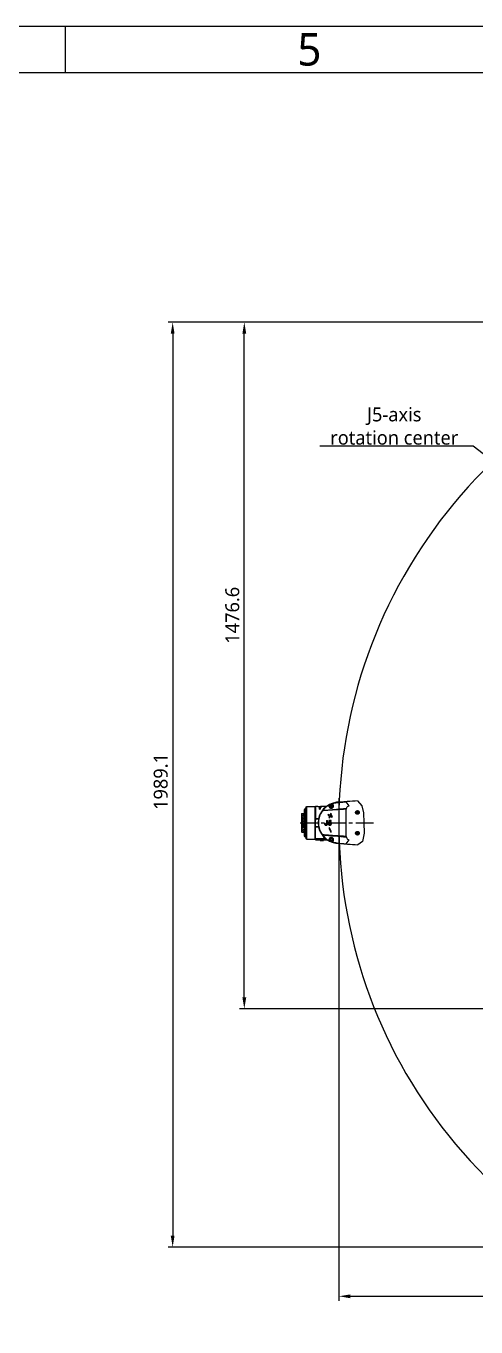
# Model space of a CAD drawing. Header units: millimetres. Extents: x 5828 to 6704, y 123 to 421.
# Drawn here: x 6489.5 to 6537.8, y 280.7 to 420.6 of the extents above; entities that cross this region are included whole.
import ezdxf
from ezdxf import colors
from ezdxf.entities.mleader import LeaderData, LeaderLine
from ezdxf.enums import TextEntityAlignment as Align
from ezdxf.math import Vec2, Vec3

# ---------------------------------------------------------------- set-up
doc = ezdxf.new("R2010")
doc.units = ezdxf.units.MM
doc.linetypes.add('CENTER', pattern=[0.6, 0.375, -0.075, 0.075, -0.075])
for name, color, linetype in [('中心线', 7, 'Continuous'), ('外形图', 7, 'Continuous'), ('多重引线', 7, 'Continuous'), ('尺寸标注', 7, 'Continuous'), ('模板', 7, 'Continuous'), ('运动范围', 7, 'Continuous')]:
    doc.layers.add(name, color=color, linetype=linetype)
doc.styles.add('微软雅黑', font='msyh.ttc', dxfattribs={"height": 1.5})
doc.dimstyles.new('尺寸标注_1_20比例', dxfattribs={"dimtxt": 1.5, "dimasz": 1.25, "dimexe": 0.5, "dimexo": 0.4, "dimgap": 0.5, "dimtad": 1, "dimdec": 1, "dimlfac": 20, "dimdsep": 46, "dimtxsty": '微软雅黑', "dimcen": 0.09, "dimadec": 0, "dimazin": 0, "dimtp": 0.01, "dimtm": 0.01, "dimtfac": 1, "dimtdec": 1, "dimtofl": 0, "dimtmove": 0, "dimatfit": 3, "dimfxl": 1, "dimtolj": 1, "dimarcsym": 0})

# ---------------------------------------------------------------- blocks, each defined once
blk = doc.blocks.new('图纸页')
at = {"layer": '模板', "color": 2}
blk.add_line((6493.66, 420.62), (6493.66, 415.62), dxfattribs=at)
for points in [[(6283.66, 123.62), (6283.66, 420.62), (6703.66, 420.62), (6703.66, 123.62)], [(6308.66, 128.62), (6308.66, 415.62), (6698.66, 415.62), (6698.66, 128.62)]]:
    blk.add_lwpolyline(points, close=True, dxfattribs=at)
at = {"layer": '模板', "color": 2, "style": '微软雅黑'}
blk.add_text('5', height=3.5, dxfattribs=at).set_placement((6519.91, 418.12), align=Align.MIDDLE_CENTER)
for tag, height, p in [('编号', 4, (6669.32, 150.51)), ('当前页', 1.67, (6668.11, 141.19)), ('总页数', 1.67, (6673.32, 141.19)), ('比例', 1.67, (6628.66, 133.62))]:
    blk.add_attdef(tag, text='', height=height, dxfattribs=at).set_placement(p, align=Align.MIDDLE)
blk = doc.blocks.new('*D813')
at = {"layer": 'Defpoints', "color": 0}
for p in [(6512.92, 388.78), (6576.9, 388.78), (6574.5, 314.95)]:
    blk.add_point(p, dxfattribs=at)
at = {"layer": '尺寸标注', "color": 0, "lineweight": -2}
for p, q in [((6576.5, 388.78), (6512.42, 388.78)), ((6512.92, 316.2), (6512.92, 387.53)), ((6574.1, 314.95), (6512.42, 314.95))]:
    blk.add_line(p, q, dxfattribs=at)
at = {"layer": '尺寸标注', "color": 0}
for points in [[(6513.13, 387.53), (6512.71, 387.53), (6512.92, 388.78)], [(6512.71, 316.2), (6513.13, 316.2), (6512.92, 314.95)]]:
    blk.add_solid(points, dxfattribs=at)
at = {"layer": '尺寸标注', "color": 0, "insert": (6511.64, 357.27), "char_height": 1.5, "attachment_point": 5, "rotation": 90, "style": '微软雅黑'}
blk.add_mtext('\\A1;1476.6', dxfattribs=at)
blk = doc.blocks.new('*D815')
at = {"layer": 'Defpoints', "color": 0}
for p in [(6576.9, 388.78), (6505.22, 289.33), (6557.1, 289.33)]:
    blk.add_point(p, dxfattribs=at)
at = {"layer": '尺寸标注', "color": 0, "lineweight": -2}
for p, q in [((6576.5, 388.78), (6504.72, 388.78)), ((6505.22, 387.53), (6505.22, 290.58)), ((6556.7, 289.33), (6504.72, 289.33))]:
    blk.add_line(p, q, dxfattribs=at)
at = {"layer": '尺寸标注', "color": 0}
for points in [[(6505.42, 387.53), (6505.01, 387.53), (6505.22, 388.78)], [(6505.01, 290.58), (6505.42, 290.58), (6505.22, 289.33)]]:
    blk.add_solid(points, dxfattribs=at)
at = {"layer": '尺寸标注', "color": 0, "insert": (6503.94, 339.4), "char_height": 1.5, "attachment_point": 5, "rotation": 90, "style": '微软雅黑'}
blk.add_mtext('\\A1;1989.1', dxfattribs=at)
blk = doc.blocks.new('*D817')
at = {"layer": 'Defpoints', "color": 0}
for p in [(6523.08, 334.95), (6578.15, 314.03), (6578.15, 284.05)]:
    blk.add_point(p, dxfattribs=at)
at = {"layer": '尺寸标注', "color": 0, "lineweight": -2}
for p, q in [((6523.08, 334.55), (6523.08, 283.55)), ((6578.15, 313.63), (6578.15, 283.55)), ((6524.33, 284.05), (6576.9, 284.05))]:
    blk.add_line(p, q, dxfattribs=at)
at = {"layer": '尺寸标注', "color": 0}
for points in [[(6524.33, 284.25), (6524.33, 283.84), (6523.08, 284.05)], [(6576.9, 283.84), (6576.9, 284.25), (6578.15, 284.05)]]:
    blk.add_solid(points, dxfattribs=at)
at = {"layer": '尺寸标注', "color": 0, "insert": (6550.61, 285.32), "char_height": 1.5, "attachment_point": 5, "style": '微软雅黑'}
blk.add_mtext('\\A1;1101.6', dxfattribs=at)

msp = doc.modelspace()

# ---------------------------------------------------------------- hatches: boundary and pattern name
at = {"layer": '外形图'}
h = msp.add_hatch(dxfattribs=at)
h.set_pattern_fill('ANSI31', color=256, scale=0.05)
h.set_pattern_definition([(45, (6215.20658, 231.78367), (-0.1122532, 0.1122532), [])])
h.paths.add_polyline_path([(6519.1, 335.4526), (6519.1, 335.9526), (6519.075, 335.9276), (6519.075, 335.4526)])
h.paths.add_polyline_path([(6519.075, 333.9776), (6519.1, 333.9526), (6519.1, 334.4526), (6519.075, 334.4526)])
h.paths.add_polyline_path([(6519.1, 333.9526), (6519.35, 333.9526), (6519.35, 335.9526), (6519.1, 335.9526), (6519.1, 335.4526), (6519.225, 335.4526), (6519.225, 334.9526), (6519.225, 334.4526), (6519.1, 334.4526)])

# ---------------------------------------------------------------- linework, layer by layer
at = {"layer": '中心线', "linetype": 'CENTER', "ltscale": 5}
for p, q in [((6523.075, 337.5988), (6523.075, 332.4111)), ((6518.921, 334.9526), (6527.0243, 334.9526))]:
    msp.add_line(p, q, dxfattribs=at)
at = {"layer": '外形图', "color": 7, "linetype": 'Continuous'}
for p, q in [((6522.8742, 337.1776), (6523.1271, 337.1776)), ((6523.1083, 337.1762), (6522.8822, 337.1567)), ((6522.8822, 337.1567), (6522.8832, 337.1451)), ((6522.8833, 337.144), (6522.8838, 337.1386)), ((6523.0742, 337.1733), (6523.0742, 337.1776)), ((6523.0759, 337.1735), (6523.0759, 337.1776)), ((6524.1799, 336.7968), (6523.8805, 337.2116)), ((6523.9734, 337.0829), (6523.8805, 337.2116)), ((6519.075, 335.9276), (6519.1, 335.9526)), ((6519.075, 335.9276), (6519.075, 333.9776)), ((6519.1, 335.9526), (6519.1, 333.9526)), ((6519.1, 335.9526), (6519.35, 335.9526)), ((6519.35, 336.3776), (6519.375, 336.4026)), ((6519.35, 336.3776), (6519.35, 333.5276)), ((6519.375, 336.4026), (6519.375, 333.5026)), ((6519.375, 336.4026), (6519.425, 336.4026)), ((6519.425, 336.4508), (6519.425, 336.2258)), ((6519.425, 335.8651), (6519.425, 335.6401)), ((6519.45, 336.4758), (6519.45, 336.2008)), ((6519.575, 336.4758), (6519.45, 336.4758)), ((6519.575, 336.2008), (6519.45, 336.2008)), ((6519.45, 335.8901), (6519.45, 335.6151)), ((6519.575, 335.8901), (6519.45, 335.8901)), ((6519.575, 336.6766), (6519.5792, 336.6811)), ((6519.575, 336.2137), (6519.575, 336.6766)), ((6519.575, 333.6945), (6519.575, 336.2108)), ((6519.5862, 336.6887), (6519.5875, 336.6901)), ((6519.5875, 336.6901), (6519.6, 336.7026)), ((6519.6, 336.7026), (6519.6, 333.2026)), ((6519.6, 336.7026), (6520.55, 336.7026)), ((6520.55, 333.2026), (6520.55, 336.7026)), ((6520.575, 336.6776), (6520.55, 336.7026)), ((6520.575, 336.7026), (6520.575, 335.2293)), ((6520.8255, 336.7026), (6520.575, 336.7026)), ((6520.8255, 336.6984), (6520.8255, 336.7023)), ((6520.8255, 336.7023), (6521.0929, 336.7023)), ((6520.8255, 336.6984), (6521.099, 336.6984)), ((6521, 336.4132), (6521, 336.6169)), ((6521.0745, 336.6169), (6521, 336.6169)), ((6521, 336.4132), (6521.0745, 336.4132)), ((6521.0005, 336.5905), (6521.0741, 336.5905)), ((6521.0745, 336.6169), (6521.0745, 336.4132)), ((6521.0929, 336.6984), (6521.0929, 336.7023)), ((6521.099, 336.7023), (6521.0929, 336.7023)), ((6521.1606, 336.6763), (6521.1605, 336.6893)), ((6521.174, 336.702), (6521.1667, 336.7021)), ((6521.174, 336.6975), (6521.174, 336.702)), ((6521.7302, 336.7026), (6521.183, 336.7026)), ((6521.1833, 336.6775), (6521.183, 336.6941)), ((6521.9483, 335.8656), (6521.9102, 335.7877)), ((6521.9102, 335.7877), (6522.0922, 335.6989)), ((6522.1302, 335.7769), (6521.9483, 335.8656)), ((6522.0922, 335.6989), (6522.0034, 335.517)), ((6522.0871, 336.6842), (6522.0315, 336.8369)), ((6522.0797, 336.6816), (6522.0871, 336.6842)), ((6522.219, 335.9588), (6522.1302, 335.7769)), ((6522.275, 336.8392), (6522.2, 336.7959)), ((6522.2, 336.7093), (6522.2, 336.7959)), ((6522.2, 336.7093), (6522.275, 336.666)), ((6522.2082, 335.7389), (6522.2969, 335.9208)), ((6522.3901, 335.6501), (6522.2082, 335.7389)), ((6522.2969, 335.9208), (6522.219, 335.9588)), ((6522.35, 336.7959), (6522.275, 336.8392)), ((6522.275, 336.666), (6522.35, 336.7093)), ((6522.35, 336.7959), (6522.35, 336.7093)), ((6522.3963, 337.0041), (6522.463, 336.821)), ((6522.463, 336.821), (6522.4721, 336.8244)), ((6523.875, 333.4874), (6523.875, 336.4182)), ((6519.575, 335.6151), (6519.45, 335.6151)), ((6520.895, 335.3739), (6520.575, 335.3739)), ((6520.895, 335.3619), (6520.575, 335.3619)), ((6520.575, 334.676), (6520.575, 335.2293)), ((6520.575, 333.1209), (6520.575, 334.676)), ((6520.575, 334.5434), (6520.895, 334.5434)), ((6520.575, 334.5313), (6520.895, 334.5313)), ((6520.895, 335.3619), (6520.895, 335.3739)), ((6520.895, 334.5313), (6520.895, 334.5434)), ((6521.6472, 334.8634), (6521.5536, 334.8526)), ((6521.7693, 335.1923), (6521.7693, 334.9526)), ((6521.7693, 335.1923), (6521.8682, 335.1923)), ((6521.7693, 334.9526), (6521.7693, 334.8748)), ((6521.7697, 334.8748), (6521.7693, 334.8748)), ((6521.8682, 334.9526), (6521.8682, 335.1923)), ((6521.8682, 334.8811), (6521.8682, 334.9526)), ((6522.0483, 334.8369), (6521.9544, 334.8271)), ((6521.9701, 334.9526), (6521.9658, 334.9298)), ((6521.9658, 334.9298), (6522.0422, 334.9187)), ((6522.0139, 335.1856), (6521.9701, 334.9526)), ((6522.0034, 335.517), (6522.0814, 335.479)), ((6522.0814, 334.4141), (6522.0034, 334.3761)), ((6522.0034, 334.3761), (6522.219, 333.9342)), ((6522.2632, 335.1856), (6522.0139, 335.1856)), ((6522.0707, 335.0139), (6522.0855, 335.0974)), ((6522.0814, 335.479), (6522.1702, 335.6609)), ((6522.2969, 333.9722), (6522.0814, 334.4141)), ((6522.2632, 335.0974), (6522.0855, 335.0974)), ((6522.1702, 335.6609), (6522.3521, 335.5722)), ((6522.2632, 335.0974), (6522.2632, 335.1856)), ((6522.282, 334.9019), (6522.2642, 334.9526)), ((6522.3521, 335.5722), (6522.3901, 335.6501)), ((6519.075, 333.9776), (6519.1, 333.9526)), ((6519.1, 333.9526), (6519.35, 333.9526)), ((6519.35, 333.5276), (6519.375, 333.5026)), ((6519.375, 333.5026), (6519.425, 333.5026)), ((6519.425, 334.2651), (6519.425, 334.0401)), ((6519.425, 333.6795), (6519.425, 333.4545)), ((6519.45, 334.2901), (6519.45, 334.0151)), ((6519.575, 334.2901), (6519.45, 334.2901)), ((6519.575, 334.0151), (6519.45, 334.0151)), ((6519.45, 333.7045), (6519.45, 333.4295)), ((6519.575, 333.7045), (6519.45, 333.7045)), ((6519.575, 333.4295), (6519.45, 333.4295)), ((6519.575, 333.2287), (6519.575, 333.6916)), ((6519.5787, 333.2246), (6519.575, 333.2286)), ((6519.5875, 333.2151), (6519.5843, 333.2186)), ((6519.6, 333.2026), (6519.5875, 333.2151)), ((6519.6, 333.2026), (6520.55, 333.2026)), ((6520.575, 333.2276), (6520.55, 333.2026)), ((6520.575, 333.1789), (6521.7571, 333.1825)), ((6521.7983, 333.1486), (6520.575, 333.17)), ((6520.575, 333.1209), (6521.1722, 333.1104)), ((6521.075, 333.0533), (6521.075, 333.1121)), ((6521.0776, 333.0526), (6521.1064, 333.0526)), ((6521.1625, 333.0526), (6521.3375, 333.0526)), ((6521.2491, 333.0597), (6521.25, 333.0599)), ((6521.2491, 333.0598), (6521.25, 333.0599)), ((6521.25, 333.1103), (6521.25, 333.0599)), ((6521.25, 333.0599), (6521.251, 333.0598)), ((6521.25, 333.0599), (6521.251, 333.0597)), ((6521.3205, 333.1078), (6521.8766, 333.0981)), ((6521.3936, 333.0526), (6521.4224, 333.0526)), ((6521.425, 333.0533), (6521.425, 333.106)), ((6522.0315, 333.0684), (6522.0871, 333.221)), ((6522.0871, 333.221), (6522.0797, 333.2237)), ((6522.275, 333.2392), (6522.2, 333.1959)), ((6522.2, 333.1093), (6522.2, 333.1959)), ((6522.2, 333.1093), (6522.275, 333.066)), ((6522.219, 333.9342), (6522.2969, 333.9722)), ((6522.35, 333.1959), (6522.275, 333.2392)), ((6522.275, 333.066), (6522.35, 333.1093)), ((6522.35, 333.1959), (6522.35, 333.1093)), ((6522.463, 333.0842), (6522.3963, 332.9012)), ((6522.4721, 333.0809), (6522.463, 333.0842)), ((6523.8805, 332.6937), (6524.1799, 333.1084)), ((6522.8822, 332.7485), (6522.8832, 332.7602)), ((6522.8822, 332.7486), (6523.1083, 332.729)), ((6522.8833, 332.7613), (6522.8838, 332.7666))]:
    msp.add_line(p, q, dxfattribs=at)
at = {"layer": '外形图'}
for p, q in [((6519.225, 335.4526), (6519.075, 335.4526)), ((6519.225, 334.4526), (6519.075, 334.4526)), ((6519.225, 334.9526), (6519.225, 335.4526)), ((6519.225, 334.9526), (6519.225, 334.4526))]:
    msp.add_line(p, q, dxfattribs=at)
msp.add_lwpolyline([(6525.1039, 337.3162), (6525.5479, 336.7934), (6525.7389, 336.0196), (6525.7771, 334.94), (6525.816, 333.8414), (6525.6338, 332.9434), (6525.1208, 332.588)], dxfattribs=at)
at = {"layer": '外形图', "color": 7, "linetype": 'Continuous'}
for centre, radius in [((6522.275, 336.7526), 0.175), ((6522.275, 336.7526), 0.15), ((6525.075, 336.0782), 0.1436), ((6525.075, 336.0776), 0.1426), ((6525.075, 336.0776), 0.1176), ((6525.075, 336.0776), 0.0625), ((6522.275, 333.1526), 0.175), ((6522.275, 333.1526), 0.15), ((6525.075, 333.8271), 0.1436), ((6525.075, 333.8276), 0.1426), ((6525.075, 333.8276), 0.1176), ((6525.075, 333.8276), 0.0625)]:
    msp.add_circle(centre, radius, dxfattribs=at)
for centre, radius, start, end in [((6523.075, 334.9526), 2.2125, 95, 265), ((6523.075, 334.9526), 2.2008, 95, 265), ((6523.075, 334.9526), 2.1998, 95, 265), ((6523.0727, 334.9547), 2.1921, 94.943189, 109.29146), ((6522.8742, 337.1276), 0.05, 89.999411, 156.714359), ((6532.4082, 228.0045), 109.5554, 93.822856, 94.987701), ((6532.0255, 231.4731), 106.0603, 94.404589, 94.944699), ((6519.45, 336.4508), 0.025, 90, 180), ((6519.45, 336.2258), 0.025, 180, 270), ((6519.45, 335.8651), 0.025, 90, 180), ((6518.3161, 337.8566), 1.7254, 317.056004, 317.400807), ((6523.075, 334.9533), 2.1945, 143.833336, 163.242606), ((6523.0828, 334.9473), 2.1973, 143.825132, 163.154343), ((6521.1072, 326.7783), 9.924, 89.656944, 90.047413), ((6521.1535, 334.2275), 2.4746, 89.153711, 89.525886), ((6523.0732, 334.9547), 2.1923, 116.9463, 143.835657), ((6523.0765, 334.965), 2.1804, 117.143615, 119.755776), ((6522.0045, 336.8402), 0.0205, 65.535492, 119.76122), ((6522.3858, 337.075), 0.4477, 209.019435, 209.260703), ((6533.6411, 340.3745), 12.1656, 196.810012, 197.646251), ((6533.7806, 340.3988), 12.2772, 196.865572, 197.361505), ((6536.0177, 341.0979), 14.621, 197.360195, 197.581135), ((6523.0734, 334.9547), 2.1924, 113.895372, 116.951173), ((6523.108, 334.9021), 2.2508, 109.445789, 117.128522), ((6522.275, 336.7526), 0.2, 200, 20), ((6523.0706, 334.9608), 2.1856, 109.293485, 113.892775), ((6522.275, 336.7526), 0.075, 120, 160.002373), ((6522.275, 336.7526), 0.075, 199.997627, 280.002373), ((6522.275, 336.7526), 0.075, 19.997627, 100.002373), ((6522.275, 336.7526), 0.075, 300, 340.002373), ((6523.1077, 334.9045), 2.2484, 108.080465, 109.457681), ((6511.3833, 332.2589), 11.9919, 22.37792, 23.309908), ((6522.5505, 337.0807), 0.1463, 195.446478, 196.006003), ((6522.6945, 337.122), 0.2961, 196.009027, 196.522135), ((6532.2365, 336.978), 8.3802, 183.523148, 183.832644), ((6534.6376, 337.2819), 10.7881, 184.35019, 184.590503), ((6519.45, 335.6401), 0.025, 180, 270), ((6523.0772, 334.9527), 2.1969, 163.24183, 196.758278), ((6523.0654, 334.9525), 2.1791, 163.152491, 179.99662), ((6523.0677, 334.9531), 2.1814, 180.011836, 196.537327), ((6522.8645, 334.9483), 2.015, 161.48501, 167.805405), ((6522.861, 334.956), 2.0112, 192.189278, 198.266159), ((6522.8714, 334.9591), 2.0222, 198.258024, 198.648391), ((6522.8712, 334.9462), 2.022, 161.349702, 161.487325), ((6523.0749, 334.9519), 2.1944, 196.756866, 216.167012), ((6523.0708, 334.9539), 2.1846, 196.533389, 196.822598), ((6523.0844, 334.9588), 2.1991, 196.84297, 216.167494), ((6519.45, 334.2651), 0.025, 90, 180), ((6519.45, 334.0401), 0.025, 180, 270), ((6519.45, 333.6795), 0.025, 90, 180), ((6519.45, 333.4545), 0.025, 180, 270), ((6518.4575, 332.1798), 1.5326, 42.655035, 42.980744), ((6521.1858, 333.7746), 0.7233, 261.188481, 262.064175), ((6521.1865, 333.7829), 0.7316, 262.097335, 262.528298), ((6521.1752, 333.694), 0.642, 262.497582, 263.879128), ((6523.0732, 334.9505), 2.1922, 216.164038, 243.052126), ((6523.0731, 334.9483), 2.1838, 216.12084, 240.425191), ((6521.3247, 333.6947), 0.6426, 276.122471, 277.502574), ((6521.3165, 333.7594), 0.7078, 277.478196, 278.523297), ((6521.3029, 333.8489), 0.7984, 278.533742, 278.795388), ((6522.0045, 333.0651), 0.0205, 240.239017, 294.47302), ((6523.0823, 334.9502), 2.1919, 240.24215, 242.838679), ((6522.3139, 332.8704), 0.3653, 150.71389, 151.009712), ((6533.8261, 329.4733), 12.3594, 162.359865, 163.183008), ((6533.3456, 329.6402), 11.822, 162.627826, 163.14296), ((6535.6568, 328.9202), 14.2428, 162.412901, 162.639819), ((6523.0735, 334.9508), 2.1926, 243.047079, 246.122911), ((6523.1033, 334.9927), 2.2394, 242.856224, 250.649809), ((6522.275, 333.1526), 0.2, 340, 160), ((6523.0705, 334.9442), 2.1854, 246.125367, 250.755895), ((6522.275, 333.1526), 0.075, 120, 160.002373), ((6522.275, 333.1526), 0.075, 199.997627, 280.002373), ((6522.275, 333.1526), 0.075, 19.997627, 100.002373), ((6522.275, 333.1526), 0.075, 300, 340.002373), ((6510.9259, 337.8391), 12.4881, 336.70861, 337.603562), ((6532.2375, 332.9271), 8.3813, 176.167167, 176.476615), ((6532.959, 332.8808), 9.0951, 176.180063, 176.465404), ((6523.0727, 334.9507), 2.1922, 250.758168, 265.05632), ((6523.1131, 335.0193), 2.2677, 250.638735, 251.920027), ((6522.5537, 332.8237), 0.1496, 163.969652, 164.551735), ((6522.698, 332.7822), 0.2998, 163.480263, 163.972567), ((6532.4124, 441.9535), 109.6083, 265.012487, 266.185636), ((6533.674, 462.9292), 130.6032, 265.260905, 265.699541), ((6532.0625, 438.8838), 106.5134, 265.05645, 265.594262)]:
    msp.add_arc(centre, radius, start, end, dxfattribs=at)
for points, knots in [([(6522.4106, 337.0378), (6522.4875, 337.0619), (6522.6436, 337.1033), (6522.8036, 337.1251), (6522.8838, 337.1328)], [0, 0, 0, 0, 0.50001912, 1, 1, 1, 1]), ([(6522.8838, 337.1328), (6522.8837, 337.1342), (6522.8839, 337.136), (6522.8835, 337.1382), (6522.8838, 337.1386)], [0, 0, 0, 0, 0.70963184, 1, 1, 1, 1]), ([(6522.8838, 337.1328), (6522.9667, 337.1405), (6523.1329, 337.1528), (6523.3821, 337.1731), (6523.6313, 337.1924), (6523.7975, 337.2052), (6523.8805, 337.2116)], [0, 0, 0, 0, 0.24998985, 0.49998398, 0.74999003, 1, 1, 1, 1]), ([(6523.8805, 337.2116), (6523.8804, 337.2136), (6523.8805, 337.2164), (6523.8799, 337.2194), (6523.8802, 337.2201)], [0, 0, 0, 0, 0.71210668, 1, 1, 1, 1]), ([(6519.5875, 336.1812), (6519.5875, 336.1878), (6519.5861, 336.1999), (6519.5791, 336.2103), (6519.575, 336.2137)], [0, 0, 0, 0, 0.55262931, 1, 1, 1, 1]), ([(6519.575, 336.1297), (6519.5787, 336.1385), (6519.5847, 336.1552), (6519.5875, 336.173), (6519.5875, 336.1812)], [0, 0, 0, 0, 0.53693211, 1, 1, 1, 1]), ([(6521.099, 336.6984), (6521.1106, 336.6984), (6521.1331, 336.6983), (6521.1556, 336.6982), (6521.1665, 336.6976)], [0, 0, 0, 0, 0.51311051, 1, 1, 1, 1]), ([(6521.1605, 336.6893), (6521.1522, 336.6887), (6521.135, 336.6882), (6521.1178, 336.688), (6521.109, 336.688)], [0, 0, 0, 0, 0.48776277, 1, 1, 1, 1]), ([(6521.109, 336.688), (6521.1098, 336.6871), (6521.113, 336.6831), (6521.1159, 336.6789), (6521.118, 336.6756)], [0, 0, 0, 0, 0.23168954, 1, 1, 1, 1]), ([(6521.118, 336.6756), (6521.1233, 336.6756), (6521.144, 336.6757), (6521.1646, 336.6763), (6521.1801, 336.6772)], [0, 0, 0, 0, 0.25392374, 1, 1, 1, 1]), ([(6521.183, 336.6941), (6521.183, 336.6935), (6521.1809, 336.6921), (6521.1768, 336.6913), (6521.1695, 336.69), (6521.1638, 336.6896), (6521.1605, 336.6893)], [0, 0, 0, 0, 0.07505038, 0.2615813, 0.57828123, 1, 1, 1, 1]), ([(6521.1665, 336.6976), (6521.1709, 336.6973), (6521.1763, 336.6968), (6521.182, 336.6957), (6521.183, 336.6945), (6521.183, 336.6941)], [0, 0, 0, 0, 0.76361907, 0.92634354, 1, 1, 1, 1]), ([(6521.1801, 336.6772), (6521.1913, 336.6779), (6521.2072, 336.6792), (6521.2268, 336.6821), (6521.2378, 336.6843), (6521.2462, 336.6867), (6521.2521, 336.6891), (6521.256, 336.6919), (6521.256, 336.6938)], [0, 0, 0, 0, 0.42703757, 0.60390799, 0.74701438, 0.85439454, 0.92811774, 1, 1, 1, 1]), ([(6521.256, 336.6938), (6521.256, 336.6944), (6521.2553, 336.696), (6521.2523, 336.6975), (6521.2477, 336.6987), (6521.2406, 336.6997), (6521.2312, 336.7005), (6521.2141, 336.7014), (6521.2001, 336.7017), (6521.1901, 336.7019)], [0, 0, 0, 0, 0.02802352, 0.07025501, 0.13971672, 0.24287706, 0.38267435, 0.55829807, 1, 1, 1, 1]), ([(6521.3091, 336.2443), (6521.3083, 336.2448), (6521.3064, 336.2462), (6521.3045, 336.2477), (6521.3033, 336.2484)], [0, 0, 0, 0, 0.40473968, 1, 1, 1, 1]), ([(6521.3091, 336.2443), (6521.3998, 336.3688), (6521.6088, 336.5989), (6521.8612, 336.7803), (6521.9953, 336.8562)], [0, 0, 0, 0, 0.49997588, 1, 1, 1, 1]), ([(6521.5716, 336.2662), (6521.5489, 336.2643), (6521.4614, 336.2571), (6521.3739, 336.2497), (6521.3091, 336.2443)], [0, 0, 0, 0, 0.25916855, 1, 1, 1, 1]), ([(6523.875, 336.4179), (6523.7766, 336.4114), (6523.5798, 336.3982), (6523.2846, 336.3798), (6522.9899, 336.3621), (6522.4188, 336.3264), (6521.9459, 336.2957), (6521.5715, 336.2662)], [0, 0, 0, 0, 0.12819272, 0.25634462, 0.38432769, 0.51185461, 1, 1, 1, 1]), ([(6523.8721, 336.4631), (6523.6755, 336.4493), (6523.283, 336.4183), (6522.6982, 336.3678), (6522.1279, 336.3165), (6521.7535, 336.2817), (6521.5716, 336.2662)], [0, 0, 0, 0, 0.25608179, 0.51145959, 0.76272611, 1, 1, 1, 1]), ([(6522.0479, 336.6866), (6522.0517, 336.6732), (6522.063, 336.6471), (6522.0946, 336.5987), (6522.153, 336.5473), (6522.2466, 336.516), (6522.351, 336.5266), (6522.4418, 336.5827), (6522.5136, 336.6909), (6522.5133, 336.7942), (6522.4904, 336.8477)], [0, 0, 0, 0, 0.05552717, 0.11218621, 0.23003993, 0.35754435, 0.49472898, 0.63484051, 0.76811074, 1, 1, 1, 1]), ([(6522.0479, 336.6866), (6522.0539, 336.6892), (6522.0654, 336.6918), (6522.0778, 336.686), (6522.0797, 336.6816)], [0, 0, 0, 0, 0.57515496, 1, 1, 1, 1]), ([(6522.4721, 336.8244), (6522.4817, 336.8013), (6522.4931, 336.7489), (6522.4791, 336.666), (6522.4293, 336.5896), (6522.3481, 336.5398), (6522.2549, 336.5304), (6522.1718, 336.5586), (6522.111, 336.612), (6522.087, 336.6581), (6522.0797, 336.6816)], [0, 0, 0, 0, 0.11206311, 0.23376257, 0.36716783, 0.50811653, 0.64583543, 0.7730118, 0.88982005, 1, 1, 1, 1]), ([(6522.394, 337.023), (6522.3946, 337.0245), (6522.3984, 337.031), (6522.4051, 337.0357), (6522.4106, 337.0378)], [0, 0, 0, 0, 0.21323426, 1, 1, 1, 1]), ([(6522.4904, 336.8477), (6522.476, 336.8804), (6522.4514, 336.9446), (6522.4233, 337.0073), (6522.4106, 337.0378)], [0, 0, 0, 0, 0.51982564, 1, 1, 1, 1]), ([(6522.4904, 336.8477), (6522.4848, 336.8455), (6522.4755, 336.84), (6522.4708, 336.8286), (6522.4721, 336.8244)], [0, 0, 0, 0, 0.57401172, 1, 1, 1, 1]), ([(6523.8721, 336.463), (6523.8735, 336.4632), (6523.8763, 336.4635), (6523.8792, 336.4633), (6523.8806, 336.4636)], [0, 0, 0, 0, 0.49982545, 1, 1, 1, 1]), ([(6523.8841, 336.4185), (6523.8827, 336.4181), (6523.8795, 336.4184), (6523.8765, 336.418), (6523.875, 336.4179)], [0, 0, 0, 0, 0.50024019, 1, 1, 1, 1]), ([(6523.8809, 336.4637), (6523.8922, 336.499), (6523.9195, 336.5694), (6523.9853, 336.6637), (6524.0727, 336.7424), (6524.1419, 336.7834), (6524.1799, 336.7968)], [0, 0, 0, 0, 0.24095164, 0.4861366, 0.73859997, 1, 1, 1, 1]), ([(6524.8824, 336.0705), (6524.8823, 336.0955), (6524.8922, 336.1462), (6524.9353, 336.2104), (6524.9999, 336.2534), (6525.0761, 336.2684), (6525.1523, 336.2532), (6525.2166, 336.2102), (6525.2596, 336.1461), (6525.2694, 336.0955), (6525.2694, 336.0705)], [0, 0, 0, 0, 0.12450008, 0.24929014, 0.37468612, 0.50042138, 0.62602034, 0.75107902, 0.875602, 1, 1, 1, 1]), ([(6524.9314, 336.0776), (6524.9312, 336.0761), (6524.9247, 336.0741), (6524.9156, 336.0723), (6524.8999, 336.0709), (6524.8886, 336.0705), (6524.8824, 336.0705)], [0, 0, 0, 0, 0.09517466, 0.31202855, 0.62822215, 1, 1, 1, 1]), ([(6525.2694, 336.0705), (6525.2694, 336.0455), (6525.2592, 335.995), (6525.2161, 335.9312), (6525.1517, 335.8885), (6525.0757, 335.8736), (6524.9999, 335.8886), (6524.9356, 335.9314), (6524.8926, 335.9951), (6524.8824, 336.0456), (6524.8824, 336.0705)], [0, 0, 0, 0, 0.12447008, 0.24936817, 0.37475625, 0.50032631, 0.62580474, 0.75094744, 0.87562903, 1, 1, 1, 1]), ([(6525.2186, 336.0776), (6525.2186, 336.077), (6525.2201, 336.0758), (6525.2251, 336.074), (6525.2355, 336.0721), (6525.2511, 336.0708), (6525.263, 336.0705), (6525.2694, 336.0705)], [0, 0, 0, 0, 0.03441729, 0.09754292, 0.31531059, 0.63148606, 1, 1, 1, 1]), ([(6519.5875, 334.9526), (6519.5875, 334.9579), (6519.5865, 334.9782), (6519.5811, 334.9983), (6519.575, 335.0121)], [0, 0, 0, 0, 0.25799074, 1, 1, 1, 1]), ([(6519.575, 334.8932), (6519.577, 334.8977), (6519.5843, 334.9167), (6519.5875, 334.9372), (6519.5875, 334.9526)], [0, 0, 0, 0, 0.24108771, 1, 1, 1, 1]), ([(6521.5536, 334.8526), (6521.5536, 334.8297), (6521.5579, 334.795), (6521.5761, 334.7528), (6521.6047, 334.7177), (6521.6465, 334.6976), (6521.6901, 334.6921), (6521.7338, 334.692), (6521.778, 334.7008), (6521.8159, 334.7245), (6521.8465, 334.7578), (6521.8686, 334.8123), (6521.8682, 334.8582), (6521.8682, 334.8811)], [0, 0, 0, 0, 0.12793709, 0.19172905, 0.25470722, 0.37715413, 0.43825009, 0.49936689, 0.62146946, 0.68328998, 0.74577461, 0.87190796, 1, 1, 1, 1]), ([(6521.7693, 334.8748), (6521.7693, 334.864), (6521.7701, 334.8428), (6521.7675, 334.8156), (6521.7571, 334.7967), (6521.7452, 334.7863), (6521.731, 334.7797), (6521.7108, 334.7755), (6521.6846, 334.7808), (6521.6629, 334.7968), (6521.6523, 334.8154), (6521.6476, 334.8365), (6521.6476, 334.8526), (6521.6472, 334.8634)], [0, 0, 0, 0, 0.12763831, 0.25436895, 0.31704776, 0.37876588, 0.43994487, 0.50080346, 0.62201056, 0.74543208, 0.80862737, 0.87237669, 1, 1, 1, 1]), ([(6521.9544, 334.8271), (6521.9573, 334.8048), (6521.9686, 334.7718), (6521.996, 334.7357), (6522.0315, 334.7077), (6522.086, 334.6905), (6522.1423, 334.6918), (6522.1854, 334.704), (6522.2246, 334.7259), (6522.2628, 334.7692), (6522.2858, 334.8337), (6522.2861, 334.8798), (6522.282, 334.9019)], [0, 0, 0, 0, 0.12576765, 0.18869368, 0.25135671, 0.37538437, 0.49934446, 0.56160541, 0.62386239, 0.74854217, 0.87406727, 1, 1, 1, 1]), ([(6522.0422, 334.9187), (6522.0495, 334.9268), (6522.0658, 334.9415), (6522.0862, 334.9504), (6522.0967, 334.9526)], [0, 0, 0, 0, 0.50143252, 1, 1, 1, 1]), ([(6522.0954, 334.7717), (6522.0824, 334.7764), (6522.0588, 334.7952), (6522.05, 334.8229), (6522.0483, 334.8369)], [0, 0, 0, 0, 0.49700975, 1, 1, 1, 1]), ([(6522.2413, 334.9838), (6522.2203, 335.0059), (6522.1764, 335.0294), (6522.1143, 335.0308), (6522.0845, 335.0208), (6522.0707, 335.0139)], [0, 0, 0, 0, 0.4981373, 0.74898252, 1, 1, 1, 1]), ([(6522.1324, 334.9526), (6522.1433, 334.9502), (6522.1642, 334.9394), (6522.183, 334.91), (6522.189, 334.8763), (6522.1882, 334.8424), (6522.1804, 334.8092), (6522.1608, 334.7804), (6522.129, 334.7659), (6522.1058, 334.768), (6522.0954, 334.7717)], [0, 0, 0, 0, 0.12435351, 0.2492662, 0.37567835, 0.50164487, 0.627733, 0.75242117, 0.87619875, 1, 1, 1, 1]), ([(6519.5875, 333.724), (6519.5875, 333.7323), (6519.5847, 333.75), (6519.5787, 333.7668), (6519.575, 333.7756)], [0, 0, 0, 0, 0.4630779, 1, 1, 1, 1]), ([(6519.575, 333.6916), (6519.5791, 333.695), (6519.5861, 333.7053), (6519.5875, 333.7175), (6519.5875, 333.724)], [0, 0, 0, 0, 0.44738453, 1, 1, 1, 1]), ([(6521.075, 333.0533), (6521.0753, 333.0532), (6521.0758, 333.0528), (6521.0765, 333.053), (6521.0767, 333.053)], [0, 0, 0, 0, 0.50069905, 1, 1, 1, 1]), ([(6521.0776, 333.0526), (6521.0773, 333.0527), (6521.0768, 333.0531), (6521.0762, 333.0529), (6521.0759, 333.053)], [0, 0, 0, 0, 0.50069686, 1, 1, 1, 1]), ([(6521.3205, 333.1078), (6521.3083, 333.1081), (6521.2835, 333.1095), (6521.2462, 333.111), (6521.209, 333.1108), (6521.1843, 333.1102), (6521.1722, 333.1104)], [0, 0, 0, 0, 0.24746543, 0.50145126, 0.75470712, 1, 1, 1, 1]), ([(6521.3091, 333.661), (6521.3083, 333.6604), (6521.3064, 333.6591), (6521.3045, 333.6576), (6521.3033, 333.6569)], [0, 0, 0, 0, 0.40473969, 1, 1, 1, 1]), ([(6521.5716, 333.639), (6521.5489, 333.6409), (6521.4614, 333.6482), (6521.3739, 333.6555), (6521.3091, 333.661)], [0, 0, 0, 0, 0.2591613, 1, 1, 1, 1]), ([(6521.4233, 333.053), (6521.4236, 333.053), (6521.4242, 333.0528), (6521.4247, 333.0532), (6521.425, 333.0533)], [0, 0, 0, 0, 0.49930095, 1, 1, 1, 1]), ([(6521.5716, 333.639), (6521.7536, 333.6233), (6522.128, 333.5889), (6522.8946, 333.5198), (6523.4795, 333.4702), (6523.8721, 333.4422)], [0, 0, 0, 0, 0.23733722, 0.48858717, 1, 1, 1, 1]), ([(6523.875, 333.4874), (6523.6783, 333.5013), (6523.2851, 333.5252), (6522.6991, 333.5611), (6522.128, 333.5979), (6521.7534, 333.6248), (6521.5716, 333.639)], [0, 0, 0, 0, 0.25634647, 0.51185221, 0.7630105, 1, 1, 1, 1]), ([(6522.4904, 333.0576), (6522.4965, 333.0702), (6522.5045, 333.0981), (6522.5092, 333.1417), (6522.5065, 333.1874), (6522.4894, 333.2498), (6522.4419, 333.3229), (6522.351, 333.3786), (6522.2466, 333.3893), (6522.1529, 333.3579), (6522.0841, 333.2975), (6522.0561, 333.2455), (6522.0479, 333.2187)], [0, 0, 0, 0, 0.05573727, 0.11359279, 0.17342667, 0.23602244, 0.36865833, 0.50809031, 0.64461741, 0.77152395, 0.88880482, 1, 1, 1, 1]), ([(6522.0479, 333.2187), (6522.0539, 333.2161), (6522.0654, 333.2135), (6522.0778, 333.2193), (6522.0797, 333.2237)], [0, 0, 0, 0, 0.57534425, 1, 1, 1, 1]), ([(6522.0797, 333.2237), (6522.087, 333.2472), (6522.111, 333.2933), (6522.1718, 333.3467), (6522.2549, 333.3749), (6522.348, 333.3655), (6522.4293, 333.3157), (6522.4791, 333.2393), (6522.4931, 333.1564), (6522.4817, 333.104), (6522.4721, 333.0809)], [0, 0, 0, 0, 0.11017926, 0.22696667, 0.35412383, 0.4918678, 0.63278304, 0.76619247, 0.88792379, 1, 1, 1, 1]), ([(6522.4106, 332.8674), (6522.4172, 332.8822), (6522.4299, 332.9127), (6522.4499, 332.9591), (6522.4696, 333.0078), (6522.4829, 333.041), (6522.4904, 333.0576)], [0, 0, 0, 0, 0.23523324, 0.48015442, 0.73508651, 1, 1, 1, 1]), ([(6522.4904, 333.0576), (6522.4849, 333.0597), (6522.4756, 333.0652), (6522.4708, 333.0766), (6522.4721, 333.0809)], [0, 0, 0, 0, 0.56669877, 1, 1, 1, 1]), ([(6523.8812, 333.4416), (6523.8798, 333.442), (6523.8766, 333.4417), (6523.8736, 333.4421), (6523.8721, 333.4422)], [0, 0, 0, 0, 0.50042035, 1, 1, 1, 1]), ([(6523.875, 333.4874), (6523.8765, 333.4873), (6523.8795, 333.4869), (6523.8826, 333.4872), (6523.8841, 333.4868)], [0, 0, 0, 0, 0.49976134, 1, 1, 1, 1]), ([(6523.8809, 333.4416), (6523.8911, 333.4059), (6523.9196, 333.3359), (6523.9855, 333.2419), (6524.0722, 333.1619), (6524.1425, 333.1235), (6524.1799, 333.1084)], [0, 0, 0, 0, 0.24080436, 0.48604469, 0.7385382, 1, 1, 1, 1]), ([(6524.8824, 333.8348), (6524.8824, 333.8597), (6524.8926, 333.9102), (6524.9355, 333.9739), (6524.9998, 334.0166), (6525.0756, 334.0317), (6525.1516, 334.0168), (6525.2161, 333.9741), (6525.2592, 333.9103), (6525.2694, 333.8597), (6525.2694, 333.8348)], [0, 0, 0, 0, 0.12434578, 0.24896235, 0.37408054, 0.49954245, 0.62513164, 0.75054488, 0.87550621, 1, 1, 1, 1]), ([(6524.9314, 333.8276), (6524.9312, 333.8292), (6524.9247, 333.8312), (6524.9156, 333.833), (6524.8999, 333.8344), (6524.8886, 333.8348), (6524.8824, 333.8348)], [0, 0, 0, 0, 0.09517151, 0.31202341, 0.62821747, 1, 1, 1, 1]), ([(6525.2694, 333.8348), (6525.2695, 333.8098), (6525.2596, 333.7592), (6525.2167, 333.6951), (6525.1524, 333.6521), (6525.0762, 333.6368), (6524.9999, 333.6519), (6524.9354, 333.6949), (6524.8923, 333.759), (6524.8824, 333.8097), (6524.8824, 333.8348)], [0, 0, 0, 0, 0.12437057, 0.24882661, 0.37386622, 0.4994498, 0.62520254, 0.7506167, 0.87547375, 1, 1, 1, 1]), ([(6525.2186, 333.8276), (6525.2186, 333.8282), (6525.2201, 333.8295), (6525.2251, 333.8313), (6525.2355, 333.8331), (6525.2511, 333.8345), (6525.263, 333.8348), (6525.2694, 333.8348)], [0, 0, 0, 0, 0.03441873, 0.09754607, 0.31531599, 0.63149109, 1, 1, 1, 1]), ([(6522.4106, 332.8674), (6522.4086, 332.8682), (6522.4018, 332.8716), (6522.3961, 332.8774), (6522.394, 332.8822)], [0, 0, 0, 0, 0.29494156, 1, 1, 1, 1]), ([(6522.8838, 332.7725), (6522.8036, 332.7802), (6522.6436, 332.802), (6522.4875, 332.8433), (6522.4106, 332.8674)], [0, 0, 0, 0, 0.49997685, 1, 1, 1, 1]), ([(6522.8838, 332.7725), (6522.8837, 332.7711), (6522.8839, 332.7693), (6522.8835, 332.7671), (6522.8838, 332.7666)], [0, 0, 0, 0, 0.70963247, 1, 1, 1, 1]), ([(6523.8805, 332.6937), (6523.8804, 332.6917), (6523.8805, 332.6889), (6523.8799, 332.6859), (6523.8802, 332.6851)], [0, 0, 0, 0, 0.71209253, 1, 1, 1, 1])]:
    msp.add_open_spline(points, degree=3, knots=knots, dxfattribs=at)
for points in [[(6522.0129, 336.8588), (6522.0071, 336.8597), (6522.0007, 336.8586), (6521.9953, 336.8562)], [(6522.0315, 336.8369), (6522.0282, 336.8459), (6522.0217, 336.8548), (6522.0129, 336.8588)], [(6522.394, 337.023), (6522.3932, 337.0167), (6522.3942, 337.0101), (6522.3963, 337.0041)], [(6522.4022, 337.0378), (6522.3978, 337.0343), (6522.3947, 337.0286), (6522.394, 337.023)], [(6522.4099, 337.0419), (6522.4071, 337.041), (6522.4045, 337.0396), (6522.4022, 337.0378)], [(6522.0967, 334.9526), (6522.1084, 334.9551), (6522.1208, 334.9553), (6522.1324, 334.9526)], [(6522.2642, 334.9526), (6522.2579, 334.9639), (6522.2502, 334.9745), (6522.2413, 334.9838)], [(6521.6985, 333.2306), (6521.324, 333.2295), (6520.9495, 333.2283), (6520.575, 333.2273)], [(6521.0759, 333.053), (6521.0756, 333.053), (6521.0753, 333.0532), (6521.075, 333.0533)], [(6521.1068, 333.0557), (6521.1253, 333.0537), (6521.1439, 333.0526), (6521.1625, 333.0526)], [(6521.1625, 333.0526), (6521.1915, 333.0526), (6521.2205, 333.0554), (6521.2491, 333.0597)], [(6521.251, 333.0597), (6521.2796, 333.0554), (6521.3086, 333.0526), (6521.3375, 333.0526)], [(6521.3375, 333.0526), (6521.3561, 333.0526), (6521.3748, 333.0537), (6521.3933, 333.0557)], [(6521.4233, 333.053), (6521.423, 333.0529), (6521.4227, 333.0527), (6521.4224, 333.0526)], [(6521.4242, 333.053), (6521.4239, 333.0529), (6521.4236, 333.053), (6521.4233, 333.053)], [(6521.425, 333.0533), (6521.4247, 333.0532), (6521.4245, 333.053), (6521.4242, 333.053)], [(6521.9953, 333.0491), (6522.0007, 333.0466), (6522.0071, 333.0456), (6522.0129, 333.0465)], [(6522.013, 333.0465), (6522.0217, 333.0504), (6522.0282, 333.0594), (6522.0315, 333.0684)], [(6522.3963, 332.9012), (6522.3942, 332.8953), (6522.3932, 332.8887), (6522.394, 332.8825)], [(6522.394, 332.8825), (6522.3947, 332.8768), (6522.3978, 332.8711), (6522.4022, 332.8675)], [(6522.4022, 332.8675), (6522.4043, 332.8658), (6522.4068, 332.8644), (6522.4093, 332.8636)]]:
    msp.add_open_spline(points, degree=3, dxfattribs=at)
at = {"layer": '运动范围', "color": 7, "linetype": 'Continuous'}
msp.add_arc((6576.9026, 334.9526), 53.8276, 350, 225, dxfattribs=at)

# ---------------------------------------------------------------- block references
at = {"layer": '多重引线'}
msp.add_blockref('图纸页', (0, 0), dxfattribs=at)

# ---------------------------------------------------------------- dimensions: what is measured, and where the dimension line sits
at = {"layer": '尺寸标注'}
for base, p1, p2, picture, middle in [((6505.2159, 289.3261), (6576.9026, 388.7802), (6557.1036, 289.3261), '*D815', (6505.2159, 339.3991)), ((6512.9227, 388.7802), (6574.4967, 314.9526), (6576.9026, 388.7802), '*D813', (6512.9227, 357.2687))]:
    dim = msp.add_linear_dim(base=base, p1=p1, p2=p2, angle=90, dimstyle='尺寸标注_1_20比例', dxfattribs=at)
    dim.commit()
    dim.dimension.update_dxf_attribs({"geometry": picture, "text_midpoint": middle, "dimtype": 160})
dim = msp.add_linear_dim(base=(6578.1526, 284.0458), p1=(6523.075, 334.9526), p2=(6578.1526, 314.0277), dimstyle='尺寸标注_1_20比例', dxfattribs=at)
dim.commit()
dim.dimension.update_dxf_attribs({"geometry": '*D817', "text_midpoint": (6550.6138, 285.3249)})

# ---------------------------------------------------------------- leaders
at = {"layer": '多重引线'}
ml = msp.add_multileader_mtext('Standard', dxfattribs=at)
ml.set_content('\\pxqc;{\\C256;J5-axis \\Protation center }', style='微软雅黑')
ml.set_leader_properties()
ml.build(insert=Vec2(0, 0))
ml.multileader.update_dxf_attribs({"text_left_attachment_type": 5, "text_right_attachment_type": 5, "dogleg_length": 1, "arrow_head_size": 1.25})
ctx = ml.context
ctx.base_point, ctx.char_height, ctx.arrow_head_size, ctx.landing_gap_size, ctx.plane_origin = Vec3(6521.5527, 375.4528), 1.5, 1.25, 0.5, Vec3(6551.1526, 365.0318)
ctx.left_attachment, ctx.right_attachment, ctx.text_align_type = 5, 5, 2
notes = []
notes.append((ctx, [(0, (1, 1, 0), (6537.5223, 375.4528), (-1, 0), 1, [(0, [(6551.1526, 364.9526)], 0, [])])]))
ctx.mtext.insert, ctx.mtext.alignment, ctx.mtext.flow_direction = Vec3(6529.0375, 379.6135), 2, 5
for ctx, leaders in notes:
    for number, flags, end, landing, length, lines in leaders:
        leader = LeaderData()
        leader.index, (leader.has_last_leader_line, leader.has_dogleg_vector, leader.attachment_direction) = number, flags
        leader.last_leader_point, leader.dogleg_vector, leader.dogleg_length = Vec3(end), Vec3(landing), length
        for number, points, colour, breaks in lines:
            line = LeaderLine()
            line.index, line.vertices, line.color, line.breaks = number, Vec3.list(points), colors.encode_raw_color(colour), breaks
            leader.lines.append(line)
        ctx.leaders.append(leader)

doc.saveas('drawing.dxf')
